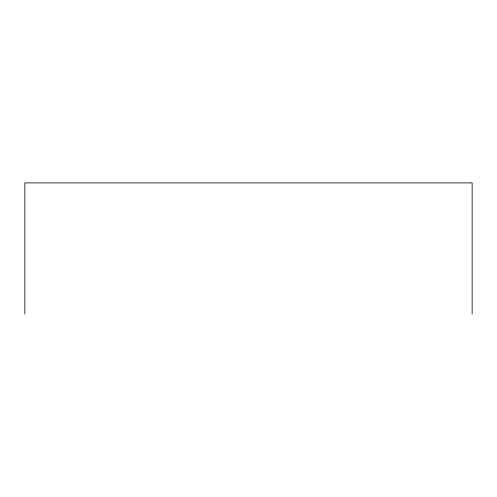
<?xml version="1.0" encoding="UTF-8"?>
<svg xmlns="http://www.w3.org/2000/svg" width="497" height="497" viewBox="0 0 497 497"><rect width="100%" height="100%" fill="white"/><g stroke="black" fill="none" stroke-linecap="round" stroke-linejoin="round"><path stroke-width="0.75" d="M472.15 314.098L472.15 182.902L24.85 182.902L24.85 314.098"/></g></svg>
